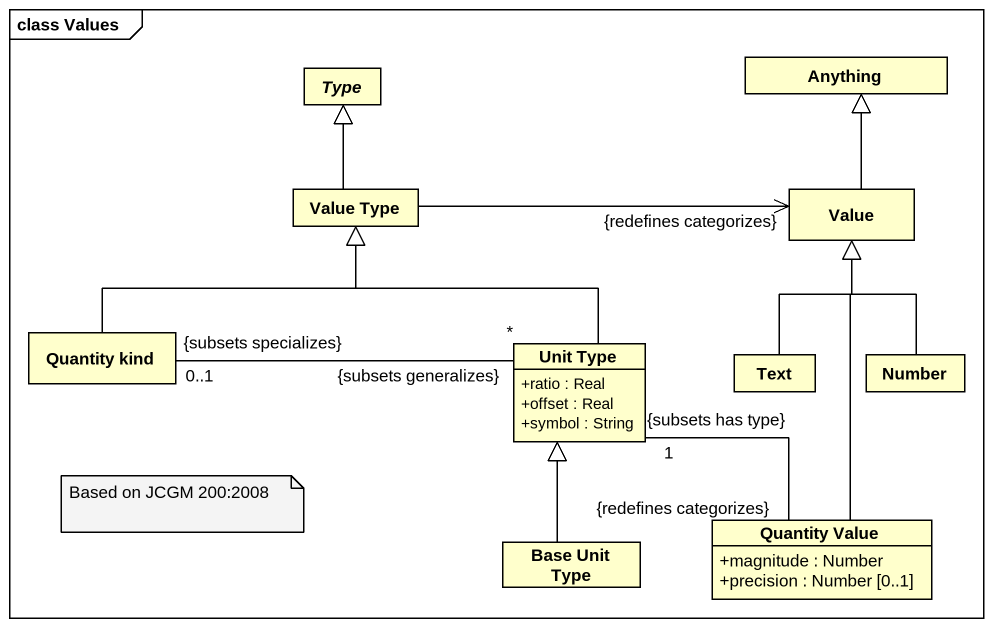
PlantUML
@startuml
mainframe class Values
hide circle
hide empty members
skinparam classAttributeIconSize 0
abstract class Type
class Anything
class "Value Type" as Value_Type
class Value
class "Quantity kind" as Quantity_kind
class "Unit Type" as Unit_Type {
  +ratio : Real
  +offset : Real
  +symbol : String
}
class Text
class Number
class "Base Unit Type" as Base_Unit_Type
class "Quantity Value" as Quantity_Value {
  +magnitude : Number
  +precision : Number [0..1]
}
Value_Type -up-|> Type
Value_Type -right-> "{redefines categorizes}" Value
Value -up-|> Anything
Quantity_kind -right-|> Value_Type
Unit_Type -up-|> Value_Type
Unit_Type "*\n{subsets generalizes}" -left- "0..1\n{subsets specializes}" Quantity_kind
Unit_Type "1\n{subsets has type}" -- "{redefines categorizes}" Quantity_Value
Text -up-|> Value
Number -up-|> Value
Base_Unit_Type -up-|> Unit_Type
Quantity_Value -up-|> Value
note as N1
  Based on JCGM 200:2008
end note
@enduml
